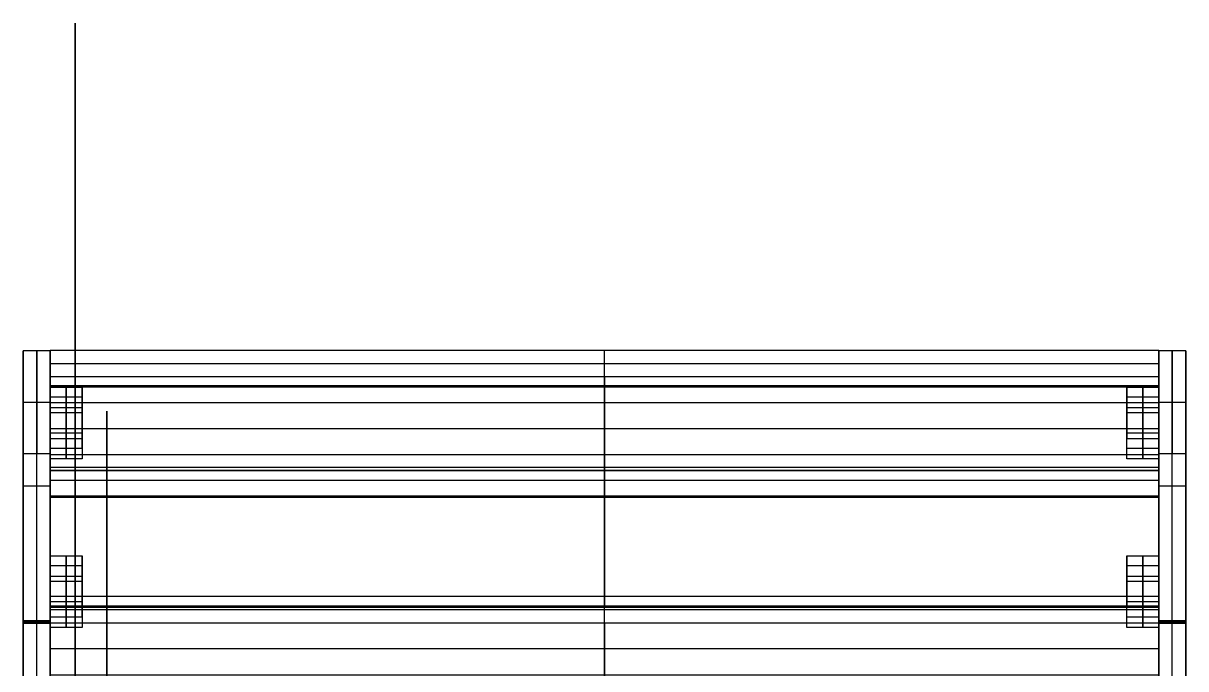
# Model space of a CAD drawing. Header units: inches. Extents: x -39 to 1364, y -34 to 172.
# Drawn here: x -1.46 to 31.24, y 72.13 to 90.28 of the extents above; entities that cross this region are included whole.
import ezdxf

# ---------------------------------------------------------------- set-up
doc = ezdxf.new("R2010")
doc.units = ezdxf.units.IN
doc.header["$MEASUREMENT"] = 0
doc.layers.get('0').update_dxf_attribs({"true_color": 0x000000})
for name, color, linetype, true_color in [('Arcade Cabinet v2_Sketch1', 7, 'Continuous', 0x000000), ('Arcade Cabinet v2_Sketch7', 7, 'Continuous', 0x000000), ('Arcade Cabinet v2_Sketch71', 7, 'Continuous', 0x000000), ('Arcade Cabinet v2_Sketch75', 7, 'Continuous', 0x000000), ('Arcade Cabinet v2_Sketch8', 7, 'Continuous', 0x000000), ('Arcade Cabinet v2_Sketch9', 7, 'Continuous', 0x000000)]:
    doc.layers.add(name, color=color, linetype=linetype, true_color=true_color)

# ---------------------------------------------------------------- blocks, each defined once
blk = doc.blocks.new('Rightpanel')
at = {"color": 0, "linetype": 'ByBlock', "lineweight": -2}
for p, q in [((65.325, 171.594, -31.255), (65.325, 165.491, -55.731)), ((65.325, 155.515, -26.644), (65.325, 171.594, -31.255)), ((64.525, 168.542, -43.493), (66.125, 168.542, -43.493)), ((65.325, -1.054, -55.731), (65.325, 165.491, -55.731)), ((64.525, 163.554, -28.949), (66.125, 163.554, -28.949)), ((66.125, 155.452, -26.862), (64.525, 155.452, -26.862)), ((64.525, 155.389, -27.081), (66.125, 155.389, -27.081)), ((65.325, 155.515, -26.644), (65.325, 155.389, -27.081))]:
    blk.add_line(p, q, dxfattribs=at)
at = {"color": 0, "linetype": 'ByBlock', "lineweight": -2, "extrusion": (1, 0, 0)}
for centre in [(146.51, -24.073, 64.525), (146.51, -24.073, 65.325)]:
    blk.add_arc(centre, 9.375, 256.71518, 341.28794, dxfattribs=at)
at = {"color": 0, "linetype": 'ByBlock', "lineweight": -2, "extrusion": (-1, 0, 0)}
blk.add_arc((-146.51, -24.073, -66.125), 9.375, 198.71206, 283.28482, dxfattribs=at)
at = {"color": 0, "linetype": 'ByBlock', "lineweight": -2}
for points in [[(64.525, 171.594, -31.255), (64.525, 165.491, -55.731)], [(66.125, 171.594, -31.255), (64.525, 171.594, -31.255)], [(64.525, 155.515, -26.644), (64.525, 171.594, -31.255)], [(66.125, 165.491, -55.731), (66.125, 171.594, -31.255)], [(66.125, 171.594, -31.255), (66.125, 155.515, -26.644)], [(64.525, 165.491, -55.731), (66.125, 165.491, -55.731)], [(64.525, -1.054, -55.731), (64.525, 165.491, -55.731)], [(66.125, -1.054, -55.731), (66.125, 165.491, -55.731)], [(66.125, 155.515, -26.644), (64.525, 155.515, -26.644)], [(64.525, 155.515, -26.644), (64.525, 155.389, -27.081)], [(66.125, 155.515, -26.644), (66.125, 155.389, -27.081)]]:
    blk.add_open_spline(points, degree=1, dxfattribs=at)
blk = doc.blocks.new('Topleftholderlightbox')
at = {"color": 0, "linetype": 'ByBlock', "lineweight": -2}
for p, q in [((-0.535, 168.905, -34.186), (-0.535, 167.695, -39.038)), ((-0.535, 165.848, -33.424), (-0.535, 168.905, -34.186)), ((0.415, 168.3, -36.612), (-1.485, 168.3, -36.612)), ((-1.485, 165.243, -35.85), (-1.485, 168.3, -36.612)), ((0.415, 165.243, -35.85), (0.415, 168.3, -36.612)), ((-0.535, 167.695, -39.038), (-0.535, 164.639, -38.276)), ((0.415, 167.376, -33.805), (-1.485, 167.376, -33.805)), ((-1.485, 166.167, -38.657), (-1.485, 167.376, -33.805)), ((0.415, 167.376, -33.805), (0.415, 166.167, -38.657)), ((0.415, 166.167, -38.657), (-1.485, 166.167, -38.657)), ((-0.535, 164.639, -38.276), (-0.535, 165.848, -33.424)), ((0.415, 165.243, -35.85), (-1.485, 165.243, -35.85))]:
    blk.add_line(p, q, dxfattribs=at)
for points in [[(-1.485, 167.695, -39.038), (-1.485, 168.905, -34.186)], [(-1.485, 168.905, -34.186), (0.415, 168.905, -34.186)], [(-1.485, 168.905, -34.186), (-1.485, 165.848, -33.424)], [(0.415, 168.905, -34.186), (0.415, 167.695, -39.038)], [(0.415, 165.848, -33.424), (0.415, 168.905, -34.186)], [(-1.485, 164.639, -38.276), (-1.485, 167.695, -39.038)], [(-1.485, 167.695, -39.038), (0.415, 167.695, -39.038)], [(0.415, 167.695, -39.038), (0.415, 164.639, -38.276)], [(-1.485, 165.848, -33.424), (0.415, 165.848, -33.424)], [(-1.485, 164.639, -38.276), (-1.485, 165.848, -33.424)], [(0.415, 165.848, -33.424), (0.415, 164.639, -38.276)], [(0.415, 164.639, -38.276), (-1.485, 164.639, -38.276)]]:
    blk.add_open_spline(points, degree=1, dxfattribs=at)
blk = doc.blocks.new('Toprightholderlightbox')
at = {"color": 0, "linetype": 'ByBlock', "lineweight": -2}
for p, q in [((73.545, 169.196, -34.259), (73.545, 167.986, -39.11)), ((73.545, 166.139, -33.497), (73.545, 169.196, -34.259)), ((74.495, 168.591, -36.684), (72.595, 168.591, -36.684)), ((72.595, 165.534, -35.922), (72.595, 168.591, -36.684)), ((74.495, 165.534, -35.922), (74.495, 168.591, -36.684)), ((74.495, 167.667, -33.878), (72.595, 167.667, -33.878)), ((72.595, 166.458, -38.729), (72.595, 167.667, -33.878)), ((73.545, 167.986, -39.11), (73.545, 164.93, -38.348)), ((74.495, 167.667, -33.878), (74.495, 166.458, -38.729)), ((74.495, 166.458, -38.729), (72.595, 166.458, -38.729)), ((73.545, 164.93, -38.348), (73.545, 166.139, -33.497)), ((74.495, 165.534, -35.922), (72.595, 165.534, -35.922))]:
    blk.add_line(p, q, dxfattribs=at)
for points in [[(72.595, 167.986, -39.11), (72.595, 169.196, -34.259)], [(72.595, 169.196, -34.259), (74.495, 169.196, -34.259)], [(72.595, 169.196, -34.259), (72.595, 166.139, -33.497)], [(74.495, 169.196, -34.259), (74.495, 167.986, -39.11)], [(74.495, 166.139, -33.497), (74.495, 169.196, -34.259)], [(72.595, 164.93, -38.348), (72.595, 167.986, -39.11)], [(72.595, 167.986, -39.11), (74.495, 167.986, -39.11)], [(74.495, 167.986, -39.11), (74.495, 164.93, -38.348)], [(72.595, 166.139, -33.497), (74.495, 166.139, -33.497)], [(72.595, 164.93, -38.348), (72.595, 166.139, -33.497)], [(74.495, 166.139, -33.497), (74.495, 164.93, -38.348)], [(74.495, 164.93, -38.348), (72.595, 164.93, -38.348)]]:
    blk.add_open_spline(points, degree=1, dxfattribs=at)
blk = doc.blocks.new('Bottompanellightbox')
at = {"color": 0, "linetype": 'ByBlock', "lineweight": -2}
for p, q in [((31.52, 155.413, -27.14), (31.52, 156.966, -27.527)), ((31.52, 150.773, -52.364), (31.52, 156.966, -27.527)), ((-1.485, 156.19, -27.333), (64.525, 156.19, -27.333)), ((-1.485, 149.997, -52.17), (-1.485, 156.19, -27.333)), ((64.525, 156.19, -27.333), (64.525, 149.997, -52.17)), ((31.52, 155.413, -27.14), (31.52, 149.221, -51.976)), ((-1.485, 152.317, -39.558), (-1.485, 153.87, -39.945)), ((-1.485, 153.87, -39.945), (64.525, 153.87, -39.945)), ((64.525, 152.317, -39.558), (64.525, 153.87, -39.945)), ((-1.485, 152.317, -39.558), (64.525, 152.317, -39.558)), ((31.52, 149.221, -51.976), (31.52, 150.773, -52.364)), ((64.525, 149.997, -52.17), (-1.485, 149.997, -52.17))]:
    blk.add_line(p, q, dxfattribs=at)
for points in [[(64.525, 156.966, -27.527), (-1.485, 156.966, -27.527)], [(-1.485, 156.966, -27.527), (-1.485, 155.413, -27.14)], [(-1.485, 156.966, -27.527), (-1.485, 150.773, -52.364)], [(64.525, 150.773, -52.364), (64.525, 156.966, -27.527)], [(64.525, 156.966, -27.527), (64.525, 155.413, -27.14)], [(-1.485, 155.413, -27.14), (64.525, 155.413, -27.14)], [(-1.485, 149.221, -51.976), (-1.485, 155.413, -27.14)], [(64.525, 155.413, -27.14), (64.525, 149.221, -51.976)], [(-1.485, 149.221, -51.976), (-1.485, 150.773, -52.364)], [(-1.485, 150.773, -52.364), (64.525, 150.773, -52.364)], [(64.525, 150.773, -52.364), (64.525, 149.221, -51.976)], [(64.525, 149.221, -51.976), (-1.485, 149.221, -51.976)]]:
    blk.add_open_spline(points, degree=1, dxfattribs=at)
blk = doc.blocks.new('Backpanel')
at = {"color": 0, "linetype": 'ByBlock', "lineweight": -2}
for p, q in [((-1.485, 164.481, -58.886), (-1.485, -1.054, -58.886)), ((64.525, 164.481, -58.886), (-1.485, 164.481, -58.886)), ((31.52, 164.481, -59.686), (31.52, 164.481, -58.086)), ((31.52, -1.054, -58.086), (31.52, 164.481, -58.086)), ((31.52, -1.054, -59.686), (31.52, 164.481, -59.686)), ((64.525, -1.054, -58.886), (64.525, 164.481, -58.886))]:
    blk.add_line(p, q, dxfattribs=at)
for points in [[(-1.485, 164.481, -59.686), (-1.485, -1.054, -59.686)], [(-1.485, -1.054, -58.086), (-1.485, 164.481, -58.086)], [(-1.485, 164.481, -58.086), (-1.485, 164.481, -59.686)], [(64.525, 164.481, -59.686), (-1.485, 164.481, -59.686)], [(-1.485, 164.481, -58.086), (64.525, 164.481, -58.086)], [(64.525, -1.054, -59.686), (64.525, 164.481, -59.686)], [(64.525, 164.481, -59.686), (64.525, 164.481, -58.086)], [(64.525, 164.481, -58.086), (64.525, -1.054, -58.086)]]:
    blk.add_open_spline(points, degree=1, dxfattribs=at)
blk = doc.blocks.new('Toppanellightbox')
at = {"color": 0, "linetype": 'ByBlock', "lineweight": -2}
for p, q in [((31.52, 170.06, -30.791), (31.52, 171.613, -31.179)), ((31.52, 165.42, -56.015), (31.52, 171.613, -31.179)), ((-1.485, 170.836, -30.985), (64.525, 170.836, -30.985)), ((-1.485, 164.644, -55.822), (-1.485, 170.836, -30.985)), ((64.525, 170.836, -30.985), (64.525, 164.644, -55.822)), ((31.52, 170.06, -30.791), (31.52, 163.868, -55.628)), ((-1.485, 166.964, -43.21), (-1.485, 168.516, -43.597)), ((-1.485, 168.516, -43.597), (64.525, 168.516, -43.597)), ((64.525, 166.964, -43.21), (64.525, 168.516, -43.597)), ((-1.485, 166.964, -43.21), (64.525, 166.964, -43.21)), ((31.52, 163.868, -55.628), (31.52, 165.42, -56.015)), ((64.525, 164.644, -55.822), (-1.485, 164.644, -55.822))]:
    blk.add_line(p, q, dxfattribs=at)
for points in [[(64.525, 171.613, -31.179), (-1.485, 171.613, -31.179)], [(-1.485, 171.613, -31.179), (-1.485, 170.06, -30.791)], [(-1.485, 165.42, -56.015), (-1.485, 171.613, -31.179)], [(64.525, 165.42, -56.015), (64.525, 171.613, -31.179)], [(64.525, 171.613, -31.179), (64.525, 170.06, -30.791)], [(-1.485, 170.06, -30.791), (64.525, 170.06, -30.791)], [(-1.485, 163.868, -55.628), (-1.485, 170.06, -30.791)], [(64.525, 170.06, -30.791), (64.525, 163.868, -55.628)], [(-1.485, 163.868, -55.628), (-1.485, 165.42, -56.015)], [(-1.485, 165.42, -56.015), (64.525, 165.42, -56.015)], [(64.525, 165.42, -56.015), (64.525, 163.868, -55.628)], [(64.525, 163.868, -55.628), (-1.485, 163.868, -55.628)]]:
    blk.add_open_spline(points, degree=1, dxfattribs=at)
blk = doc.blocks.new('Leftpanel')
at = {"color": 0, "linetype": 'ByBlock', "lineweight": -2}
for p, q in [((-2.285, 171.594, -31.255), (-2.285, 165.491, -55.731)), ((-2.285, 155.515, -26.644), (-2.285, 171.594, -31.255)), ((-3.085, 168.542, -43.493), (-1.485, 168.542, -43.493)), ((-2.285, -1.054, -55.731), (-2.285, 165.491, -55.731)), ((-3.085, 163.554, -28.949), (-1.485, 163.554, -28.949)), ((-1.485, 155.452, -26.862), (-3.085, 155.452, -26.862)), ((-3.085, 155.389, -27.081), (-1.485, 155.389, -27.081)), ((-2.285, 155.515, -26.644), (-2.285, 155.389, -27.081))]:
    blk.add_line(p, q, dxfattribs=at)
at = {"color": 0, "linetype": 'ByBlock', "lineweight": -2, "extrusion": (1, 0, 0)}
for centre in [(146.51, -24.073, -3.085), (146.51, -24.073, -2.285)]:
    blk.add_arc(centre, 9.375, 256.71518, 341.28794, dxfattribs=at)
at = {"color": 0, "linetype": 'ByBlock', "lineweight": -2, "extrusion": (-1, 0, 0)}
blk.add_arc((-146.51, -24.073, 1.485), 9.375, 198.71206, 283.28482, dxfattribs=at)
at = {"color": 0, "linetype": 'ByBlock', "lineweight": -2}
for points in [[(-3.085, 171.594, -31.255), (-3.085, 165.491, -55.731)], [(-1.485, 171.594, -31.255), (-3.085, 171.594, -31.255)], [(-3.085, 155.515, -26.644), (-3.085, 171.594, -31.255)], [(-1.485, 165.491, -55.731), (-1.485, 171.594, -31.255)], [(-1.485, 171.594, -31.255), (-1.485, 155.515, -26.644)], [(-3.085, 165.491, -55.731), (-1.485, 165.491, -55.731)], [(-3.085, -1.054, -55.731), (-3.085, 165.491, -55.731)], [(-1.485, -1.054, -55.731), (-1.485, 165.491, -55.731)], [(-1.485, 155.515, -26.644), (-3.085, 155.515, -26.644)], [(-3.085, 155.515, -26.644), (-3.085, 155.389, -27.081)], [(-1.485, 155.515, -26.644), (-1.485, 155.389, -27.081)]]:
    blk.add_open_spline(points, degree=1, dxfattribs=at)
blk = doc.blocks.new('Bottomleftholderlightbox')
at = {"color": 0, "linetype": 'ByBlock', "lineweight": -2}
for p, q in [((0.415, 158.553, -34.182), (-1.485, 158.553, -34.182)), ((-1.485, 155.497, -33.42), (-1.485, 158.553, -34.182)), ((-0.535, 159.158, -31.756), (-0.535, 157.948, -36.607)), ((-0.535, 156.101, -30.994), (-0.535, 159.158, -31.756)), ((0.415, 155.497, -33.42), (0.415, 158.553, -34.182)), ((-0.535, 157.948, -36.607), (-0.535, 154.892, -35.845)), ((0.415, 157.63, -31.375), (-1.485, 157.63, -31.375)), ((-1.485, 156.42, -36.226), (-1.485, 157.63, -31.375)), ((0.415, 157.63, -31.375), (0.415, 156.42, -36.226)), ((0.415, 156.42, -36.226), (-1.485, 156.42, -36.226)), ((-0.535, 154.892, -35.845), (-0.535, 156.101, -30.994)), ((0.415, 155.497, -33.42), (-1.485, 155.497, -33.42))]:
    blk.add_line(p, q, dxfattribs=at)
for points in [[(-1.485, 157.948, -36.607), (-1.485, 159.158, -31.756)], [(-1.485, 159.158, -31.756), (0.415, 159.158, -31.756)], [(-1.485, 159.158, -31.756), (-1.485, 156.101, -30.994)], [(0.415, 159.158, -31.756), (0.415, 157.948, -36.607)], [(0.415, 156.101, -30.994), (0.415, 159.158, -31.756)], [(-1.485, 154.892, -35.845), (-1.485, 157.948, -36.607)], [(-1.485, 157.948, -36.607), (0.415, 157.948, -36.607)], [(0.415, 157.948, -36.607), (0.415, 154.892, -35.845)], [(-1.485, 156.101, -30.994), (0.415, 156.101, -30.994)], [(-1.485, 154.892, -35.845), (-1.485, 156.101, -30.994)], [(0.415, 156.101, -30.994), (0.415, 154.892, -35.845)], [(0.415, 154.892, -35.845), (-1.485, 154.892, -35.845)]]:
    blk.add_open_spline(points, degree=1, dxfattribs=at)
blk = doc.blocks.new('Bottomrightholderlightbox')
at = {"color": 0, "linetype": 'ByBlock', "lineweight": -2}
for p, q in [((74.495, 158.553, -34.182), (72.595, 158.553, -34.182)), ((72.595, 155.497, -33.42), (72.595, 158.553, -34.182)), ((73.545, 159.158, -31.756), (73.545, 157.948, -36.607)), ((73.545, 156.101, -30.994), (73.545, 159.158, -31.756)), ((74.495, 155.497, -33.42), (74.495, 158.553, -34.182)), ((73.545, 157.948, -36.607), (73.545, 154.892, -35.845)), ((74.495, 157.63, -31.375), (72.595, 157.63, -31.375)), ((72.595, 156.42, -36.226), (72.595, 157.63, -31.375)), ((74.495, 157.63, -31.375), (74.495, 156.42, -36.226)), ((74.495, 156.42, -36.226), (72.595, 156.42, -36.226)), ((73.545, 154.892, -35.845), (73.545, 156.101, -30.994)), ((74.495, 155.497, -33.42), (72.595, 155.497, -33.42))]:
    blk.add_line(p, q, dxfattribs=at)
for points in [[(72.595, 157.948, -36.607), (72.595, 159.158, -31.756)], [(72.595, 159.158, -31.756), (74.495, 159.158, -31.756)], [(72.595, 159.158, -31.756), (72.595, 156.101, -30.994)], [(74.495, 159.158, -31.756), (74.495, 157.948, -36.607)], [(74.495, 156.101, -30.994), (74.495, 159.158, -31.756)], [(72.595, 154.892, -35.845), (72.595, 157.948, -36.607)], [(72.595, 157.948, -36.607), (74.495, 157.948, -36.607)], [(74.495, 157.948, -36.607), (74.495, 154.892, -35.845)], [(72.595, 156.101, -30.994), (74.495, 156.101, -30.994)], [(72.595, 154.892, -35.845), (72.595, 156.101, -30.994)], [(74.495, 156.101, -30.994), (74.495, 154.892, -35.845)], [(74.495, 154.892, -35.845), (72.595, 154.892, -35.845)]]:
    blk.add_open_spline(points, degree=1, dxfattribs=at)

msp = doc.modelspace()

# ---------------------------------------------------------------- linework, layer by layer
for p, q in [((-0.702, 80.066, -15.658), (-0.702, 73.88, -14.116)), ((-0.702, 80.066, -15.658), (30.484, 80.066, -15.658)), ((14.891, 80.084, -15.589), (14.891, 73.897, -14.047)), ((14.891, 80.084, -15.589), (14.891, 80.049, -15.727)), ((14.891, 80.049, -15.727), (14.891, 73.863, -14.184)), ((30.484, 80.066, -15.658), (30.484, 73.88, -14.116)), ((-0.702, 76.99, -14.818), (30.484, 76.99, -14.818)), ((-0.702, 76.956, -14.956), (-0.702, 76.99, -14.818)), ((-0.702, 76.956, -14.956), (30.484, 76.956, -14.956)), ((30.484, 76.99, -14.818), (30.484, 76.956, -14.956)), ((14.891, 73.863, -14.184), (14.891, 73.897, -14.047)), ((-0.702, 73.88, -14.116), (30.484, 73.88, -14.116))]:
    msp.add_line(p, q)
for points in [[(30.484, 80.084, -15.589), (-0.702, 80.084, -15.589)], [(-0.702, 80.084, -15.589), (-0.702, 73.897, -14.047)], [(-0.702, 80.049, -15.727), (-0.702, 80.084, -15.589)], [(-0.702, 80.049, -15.727), (-0.702, 73.863, -14.184)], [(30.484, 80.049, -15.727), (-0.702, 80.049, -15.727)], [(30.484, 73.897, -14.047), (30.484, 80.084, -15.589)], [(30.484, 80.049, -15.727), (30.484, 80.084, -15.589)], [(30.484, 73.863, -14.184), (30.484, 80.049, -15.727)], [(-0.702, 73.897, -14.047), (30.484, 73.897, -14.047)], [(-0.702, 73.897, -14.047), (-0.702, 73.863, -14.184)], [(30.484, 73.863, -14.184), (30.484, 73.897, -14.047)], [(-0.702, 73.863, -14.184), (30.484, 73.863, -14.184)]]:
    msp.add_open_spline(points, degree=1)
at = {"layer": 'Arcade Cabinet v2_Sketch1'}
for p, q in [((0, 1.417, -27.402), (0, 79.37, -27.402)), ((0, 79.37, -27.402), (0, 79.37, 1.417)), ((0, 79.37, 1.417), (0, 1.417, 1.417))]:
    msp.add_line(p, q, dxfattribs=at)
at = {"layer": 'Arcade Cabinet v2_Sketch7'}
for p, q in [((0.898, 79.37, -27.402), (0.898, 79.37, 1.417)), ((0.898, 79.37, 1.417), (0.898, 76.112, 1.417)), ((0.898, 1.417, -27.402), (0.898, 79.37, -27.402)), ((0.898, 76.112, 1.417), (0.898, 70.961, -16.546))]:
    msp.add_line(p, q, dxfattribs=at)
at = {"layer": 'Arcade Cabinet v2_Sketch71'}
for p, q in [((31.24, 78.185, -26.33), (31.24, 81.068, -14.766)), ((31.24, 81.068, -14.766), (31.24, 73.471, -12.588)), ((31.24, -0.498, -26.33), (31.24, 78.185, -26.33)), ((31.24, 73.471, -12.588), (31.24, 73.412, -12.794))]:
    msp.add_line(p, q, dxfattribs=at)
at = {"layer": 'Arcade Cabinet v2_Sketch71', "extrusion": (1, 0, 0)}
msp.add_arc((69.218, -11.373, 31.24), 4.429, 256.7152, 341.2879, dxfattribs=at)
at = {"layer": 'Arcade Cabinet v2_Sketch75'}
for p, q in [((-1.457, 73.471, -12.588), (-1.457, 81.068, -14.766)), ((-1.457, 81.068, -14.766), (-1.457, 78.185, -26.33)), ((-1.457, 78.185, -26.33), (-1.457, -0.498, -26.33)), ((-1.457, 73.412, -12.794), (-1.457, 73.471, -12.588))]:
    msp.add_line(p, q, dxfattribs=at)
at = {"layer": 'Arcade Cabinet v2_Sketch75', "extrusion": (-1, 0, 0)}
msp.add_arc((-69.218, -11.373, 1.457), 4.429, 198.7121, 283.2848, dxfattribs=at)
at = {"layer": 'Arcade Cabinet v2_Sketch8'}
for p, q in [((0, 90.283, 1.418), (0, 90.283, -12.519)), ((0, 90.283, -12.519), (0, 76.11, -12.519)), ((0, 76.11, 1.418), (0, 90.283, 1.418)), ((0, 76.11, -12.519), (0, 76.11, 1.418))]:
    msp.add_line(p, q, dxfattribs=at)
at = {"layer": 'Arcade Cabinet v2_Sketch9'}
for p, q in [((0, 86.306, 5.185), (0, 72.133, 5.185)), ((0, 72.133, -8.988), (0, 86.306, -8.988)), ((0, 86.306, -8.988), (0, 86.306, 5.185)), ((0, 72.133, 5.185), (0, 72.133, -8.988))]:
    msp.add_line(p, q, dxfattribs=at)

# ---------------------------------------------------------------- block references
at = {"xscale": 0.4724409448818898, "yscale": 0.4724409448818898, "zscale": 0.4724409448818898}
for name, p in [('Leftpanel', (0, 0)), ('Toppanellightbox', (0, 0)), ('Rightpanel', (0, 0)), ('Topleftholderlightbox', (0, 0.252, 0.424)), ('Toprightholderlightbox', (-4.71, 0.114, 0.458)), ('Backpanel', (0, 0, 1.869)), ('Bottomleftholderlightbox', (0, 0.114, 0.458)), ('Bottomrightholderlightbox', (-4.71, 0.114, 0.458)), ('Bottompanellightbox', (0, 0))]:
    msp.add_blockref(name, p, dxfattribs=at)

doc.saveas('drawing.dxf')
